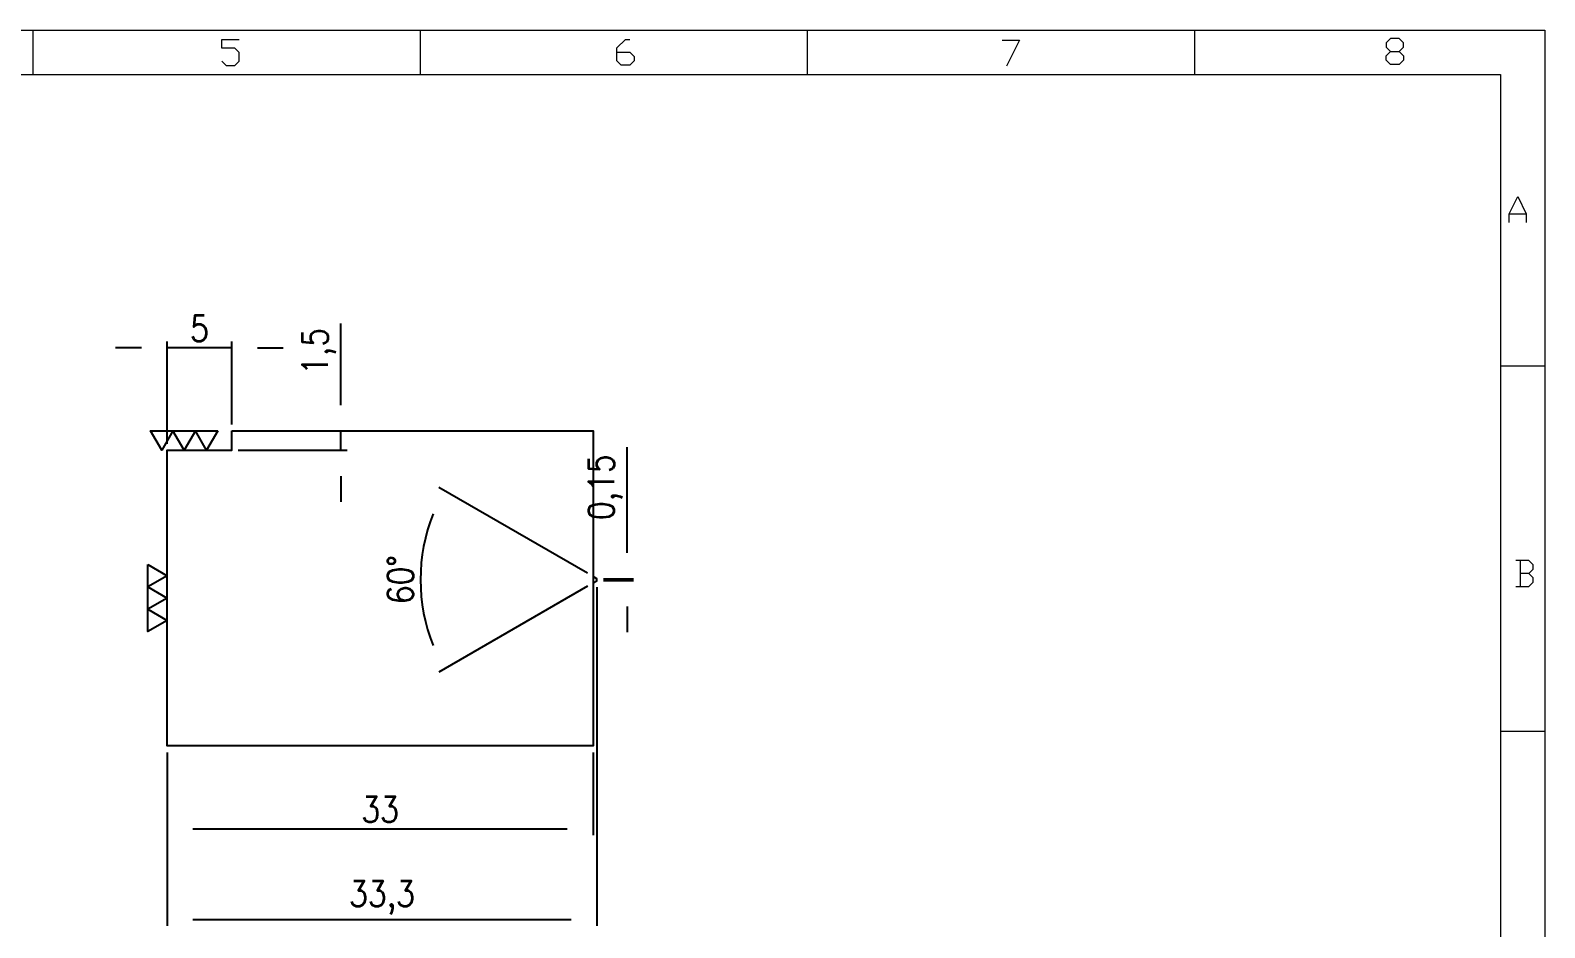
# Model space of a CAD drawing. Header units: millimetres. Extents: x 88508 to 142116, y -5268 to 20283.
# Drawn here: x 98689.9 to 98807.2, y 7229 to 7298.5 of the extents above; entities that cross this region are included whole.
import ezdxf
from ezdxf.enums import TextEntityAlignment as Align

# ---------------------------------------------------------------- set-up
doc = ezdxf.new("R2010")
doc.units = ezdxf.units.MM
for name, color, linetype in [('DIE_P', 2, 'Continuous'), ('DIM', 4, 'Continuous'), ('MATER', 8, 'Continuous')]:
    doc.layers.add(name, color=color, linetype=linetype)
doc.styles.add('GBENOR_', font='gbenor.shx', dxfattribs={"bigfont": 'gbcbig'})
doc.styles.get("Standard").update_dxf_attribs({"font": 'txt.shx', "width": 0.85, "bigfont": 'ctxt.shx'})
doc.styles.add('TXT', font='txt.shx', dxfattribs={"width": 0.8, "bigfont": 'ctxt.shx'})
doc.dimstyles.new('T-2-WX', dxfattribs={"dimtxt": 2, "dimasz": 2, "dimexe": 0.5, "dimexo": 0.5, "dimgap": 0.5, "dimtad": 1, "dimtxsty": 'Standard', "dimblk": 'OPEN30', "dimcen": 0, "dimazin": 3, "dimtfac": 1, "dimtmove": 0, "dimatfit": 3, "dimldrblk": 'OPEN30', "dimlwd": -1, "dimlwe": -1})

# ---------------------------------------------------------------- blocks, each defined once
blk = doc.blocks.new('U40')
at = {"color": 254, "lineweight": 18}
for p, q in [((0, 1783.5), (2530.2, 1783.5)), ((1265.1, 1783.5), (1265.1, 1746.5)), ((1589.1, 1783.5), (1589.1, 1746.5)), ((1913.1, 1783.5), (1913.1, 1746.5)), ((2237.1, 1783.5), (2237.1, 1746.5)), ((2530.2, 1783.5), (2530.2, 0)), ((37, 1746.5), (2493.2, 1746.5)), ((2493.2, 1746.5), (2493.2, 37)), ((2493.2, 1502.7), (2530.2, 1502.7)), ((2493.2, 1197.2), (2530.2, 1197.2))]:
    blk.add_line(p, q, dxfattribs=at)
at = {"color": 92, "lineweight": 18}
for points in [[(1423.4, 1757.7), (1427, 1754.1), (1434.2, 1754.1), (1437.8, 1757.7), (1437.8, 1764.9), (1434.2, 1768.5), (1423.4, 1768.5), (1423.4, 1775.7), (1437.8, 1775.7)], [(1753.9, 1765.1), (1764.7, 1765.1), (1768.3, 1761.5), (1768.3, 1757.9), (1764.7, 1754.3), (1757.5, 1754.3), (1753.9, 1757.9), (1753.9, 1768.7), (1761.1, 1775.9), (1764.7, 1775.9)], [(2076.2, 1775.2), (2090.6, 1775.2), (2079.8, 1753.6)], [(2408.4, 1765.7), (2412, 1762.1), (2412, 1758.5), (2408.4, 1754.9), (2401.2, 1754.9), (2397.6, 1758.5), (2397.6, 1762.1), (2401.2, 1765.7), (2408.4, 1765.7), (2412, 1769.3), (2412, 1772.9), (2408.4, 1776.5), (2401.2, 1776.5), (2397.6, 1772.9), (2397.6, 1769.3), (2401.2, 1765.7)], [(2500.4, 1622.8), (2500.4, 1630), (2507.6, 1644.4), (2514.8, 1630), (2514.8, 1622.8)], [(2500.4, 1630), (2514.8, 1630)], [(2516.9, 1329), (2520.5, 1332.6), (2520.5, 1336.2), (2516.9, 1339.8), (2506.1, 1339.8)], [(2509.7, 1339.8), (2509.7, 1318.2)], [(2506.1, 1318.2), (2516.9, 1318.2), (2520.5, 1321.8), (2520.5, 1325.4), (2516.9, 1329), (2509.7, 1329)]]:
    blk.add_lwpolyline(points, dxfattribs=at)
at = {"lineweight": 18, "style": 'GBENOR_'}
blk.add_attdef('文档路径', (2126, 386.9), '', height=17.8, dxfattribs=at)
at = {"lineweight": 20, "style": 'TXT'}
for tag, height, p in [('18-**-**', 16.3, (1866.6, 256.2)), ('客户名称', 16.1, (1741.1, 134, 0)), ('料厚:', 16.1, (1741.3, 93.2, 0))]:
    blk.add_attdef(tag, text='', height=height, dxfattribs=at).set_placement(p, align=Align.MIDDLE)
for tag, p, height in [('88888', (1850.9, 207.5), 14.9), ('材质:', (1691.2, 168, 0), 16.1), ('核准', (1869.4, 127.5, 0), 16.1), ('设计', (1868.8, 88.3, 0), 16.1), ('绘图', (1868.2, 49.1, 0), 16.1)]:
    blk.add_attdef(tag, p, '', height=height, dxfattribs=at)
for tag, p, height, width in [('3', (2234.7, 206.9), 15.8, 0.7), ('4', (2234.7, 167.4), 15.8, 0.7), ('核准日期', (2041.1, 124.2, 0), 16.1, 0.68), ('设计日期', (2041.1, 84.5, 0), 16.1, 0.68), ('1', (2251.9, 85.9), 14.6, 0.7), ('绘图日期', (2040.9, 46.4, 0), 16.1, 0.68), ('2', (2235, 49.2), 14.6, 0.7)]:
    blk.add_attdef(tag, p, '', height=height, dxfattribs=dict(at, width=width))
blk = doc.blocks.new('*D9652')
at = {"layer": 'Defpoints', "color": 0}
for p in [(98700.48, 7243.11), (98733.48, 7243.11), (98733.48, 7236.69)]:
    blk.add_point(p, dxfattribs=at)
at = {"layer": 'DIM', "color": 0}
for p, q in [((98700.48, 7242.61), (98700.48, 7236.19)), ((98733.48, 7242.61), (98733.48, 7236.19)), ((98702.48, 7236.69), (98731.48, 7236.69))]:
    blk.add_line(p, q, dxfattribs=at)
at = {"layer": 'DIM', "color": 0, "insert": (98716.98, 7238.19), "char_height": 2, "attachment_point": 5}
blk.add_mtext('33', dxfattribs=at)
blk = doc.blocks.new('_Open30')
blk = doc.blocks.new('*D9653')
at = {"layer": 'Defpoints', "color": 0}
for p in [(98733.78, 7255.91), (98700.48, 7243.11), (98733.78, 7229.67)]:
    blk.add_point(p, dxfattribs=at)
at = {"layer": 'DIM', "color": 0}
for p, q in [((98733.78, 7255.41), (98733.78, 7229.17)), ((98700.48, 7242.61), (98700.48, 7229.17)), ((98702.48, 7229.67), (98731.78, 7229.67))]:
    blk.add_line(p, q, dxfattribs=at)
at = {"layer": 'DIM', "color": 0, "insert": (98717.13, 7231.36), "char_height": 2, "attachment_point": 5}
blk.add_mtext('33,3', dxfattribs=at)
blk = doc.blocks.new('*D9654')
at = {"layer": 'Defpoints', "color": 0}
for p in [(98720.32, 7258.38), (98733.48, 7256.23), (98733.48, 7255.73), (98733.78, 7256.06), (98733.78, 7255.91)]:
    blk.add_point(p, dxfattribs=at)
at = {"layer": 'DIM', "color": 0}
for p, q in [((98733.05, 7256.48), (98721.52, 7263.13)), ((98733.05, 7255.48), (98721.52, 7248.83))]:
    blk.add_line(p, q, dxfattribs=at)
blk.add_arc((98733.91, 7255.98), 13.8, 158.3096, 201.6904, dxfattribs=at)
at = {"layer": 'DIM', "color": 0, "insert": (98718.56, 7255.98), "char_height": 2, "attachment_point": 5, "rotation": 90}
blk.add_mtext('60%%d', dxfattribs=at)
blk = doc.blocks.new('*D9655')
at = {"layer": 'Defpoints', "color": 0}
for p in [(98733.78, 7256.06), (98733.78, 7255.91), (98736.11, 7256.06)]:
    blk.add_point(p, dxfattribs=at)
at = {"layer": 'DIM', "color": 0}
for p, q in [((98736.11, 7258.06), (98736.11, 7266.24)), ((98734.28, 7256.06), (98736.61, 7256.06)), ((98734.28, 7255.91), (98736.61, 7255.91)), ((98736.11, 7255.91), (98736.11, 7256.06)), ((98736.11, 7253.91), (98736.11, 7251.91))]:
    blk.add_line(p, q, dxfattribs=at)
at = {"layer": 'DIM', "color": 0, "insert": (98734.42, 7263.15), "char_height": 2, "attachment_point": 5, "rotation": 90}
blk.add_mtext('0,15', dxfattribs=at)
blk = doc.blocks.new('*D9656')
at = {"layer": 'Defpoints', "color": 0}
for p in [(98700.48, 7273.94), (98705.48, 7267.51), (98700.48, 7266.01)]:
    blk.add_point(p, dxfattribs=at)
at = {"layer": 'DIM', "color": 0}
for p, q in [((98698.48, 7273.94), (98696.48, 7273.94)), ((98700.48, 7266.51), (98700.48, 7274.44)), ((98705.48, 7273.94), (98700.48, 7273.94)), ((98705.48, 7268.01), (98705.48, 7274.44)), ((98707.48, 7273.94), (98709.48, 7273.94))]:
    blk.add_line(p, q, dxfattribs=at)
at = {"layer": 'DIM', "color": 0, "insert": (98702.98, 7275.44), "char_height": 2, "attachment_point": 5}
blk.add_mtext('5', dxfattribs=at)
blk = doc.blocks.new('*D9657')
at = {"layer": 'Defpoints', "color": 0}
for p in [(98705.48, 7267.51), (98713.93, 7267.51), (98705.48, 7266.01)]:
    blk.add_point(p, dxfattribs=at)
at = {"layer": 'DIM', "color": 0}
for p, q in [((98713.93, 7269.51), (98713.93, 7275.83)), ((98705.98, 7267.51), (98714.43, 7267.51)), ((98713.93, 7266.01), (98713.93, 7267.51)), ((98705.98, 7266.01), (98714.43, 7266.01)), ((98713.93, 7264.01), (98713.93, 7262.01))]:
    blk.add_line(p, q, dxfattribs=at)
at = {"layer": 'DIM', "color": 0, "insert": (98712.24, 7273.67), "char_height": 2, "attachment_point": 5, "rotation": 90}
blk.add_mtext('1,5', dxfattribs=at)

msp = doc.modelspace()

# ---------------------------------------------------------------- linework, layer by layer
at = {"layer": 'DIE_P'}
for points in [[(98704.396, 7267.506), (98703.53, 7266.006), (98702.664, 7267.506), (98701.798, 7266.006), (98700.932, 7267.506), (98700.066, 7266.006), (98699.2, 7267.506), (98704.396, 7267.506)], [(98698.981, 7257.155), (98700.481, 7256.288), (98698.981, 7255.422), (98700.481, 7254.556), (98698.981, 7253.69), (98700.481, 7252.824), (98698.981, 7251.958), (98698.981, 7257.155)]]:
    msp.add_lwpolyline(points, close=True, dxfattribs=at)
at = {"layer": 'MATER', "color": 2}
msp.add_lwpolyline([(98705.481, 7267.506), (98733.481, 7267.506), (98733.481, 7243.106), (98700.481, 7243.106), (98700.481, 7266.006), (98705.481, 7266.006)], close=True, dxfattribs=at)
msp.add_lwpolyline([(98733.481, 7255.732), (98733.781, 7255.905), (98733.781, 7256.055), (98733.481, 7256.228)], dxfattribs=at)

# ---------------------------------------------------------------- block references
at = {"ltscale": 3, "xscale": 0.0925936939025162, "yscale": 0.0925936939014202, "zscale": 0.0925936939025162}
msp.add_blockref('U40', (98572.931, 7133.401), dxfattribs=at)

# ---------------------------------------------------------------- dimensions: what is measured, and where the dimension line sits
at = {"layer": 'DIM'}
for base, p1, p2, picture, middle in [((98700.481, 7273.936), (98705.481, 7267.506), (98700.481, 7266.006), '*D9656', (98702.981, 7275.436)), ((98733.781, 7229.673), (98700.481, 7243.106), (98733.781, 7255.905), '*D9653', (98717.131, 7231.364)), ((98733.481, 7236.685), (98700.481, 7243.106), (98733.481, 7243.106), '*D9652', (98716.981, 7238.185))]:
    dim = msp.add_linear_dim(base=base, p1=p1, p2=p2, dimstyle='T-2-WX', dxfattribs=at)
    dim.commit()
    dim.dimension.update_dxf_attribs({"geometry": picture, "text_midpoint": middle})
for base, p1, p2, picture, middle in [((98713.929, 7267.506), (98705.481, 7266.006), (98705.481, 7267.506), '*D9657', (98712.238, 7273.666)), ((98736.107, 7256.055), (98733.781, 7255.905), (98733.781, 7256.055), '*D9655', (98734.416, 7263.146))]:
    dim = msp.add_linear_dim(base=base, p1=p1, p2=p2, angle=90, dimstyle='T-2-WX', dxfattribs=at)
    dim.commit()
    dim.dimension.update_dxf_attribs({"geometry": picture, "text_midpoint": middle})
dim = msp.add_angular_dim_2l(base=(98720.3182, 7258.3769), line1=((98733.781, 7256.0551), (98733.481, 7256.2283)), line2=((98733.481, 7255.7319), (98733.781, 7255.9051)), dimstyle='T-2-WX', dxfattribs=at)
dim.commit()
dim.dimension.update_dxf_attribs({"geometry": '*D9654', "text_midpoint": (98718.5609, 7255.9801)})

doc.saveas('drawing.dxf')
